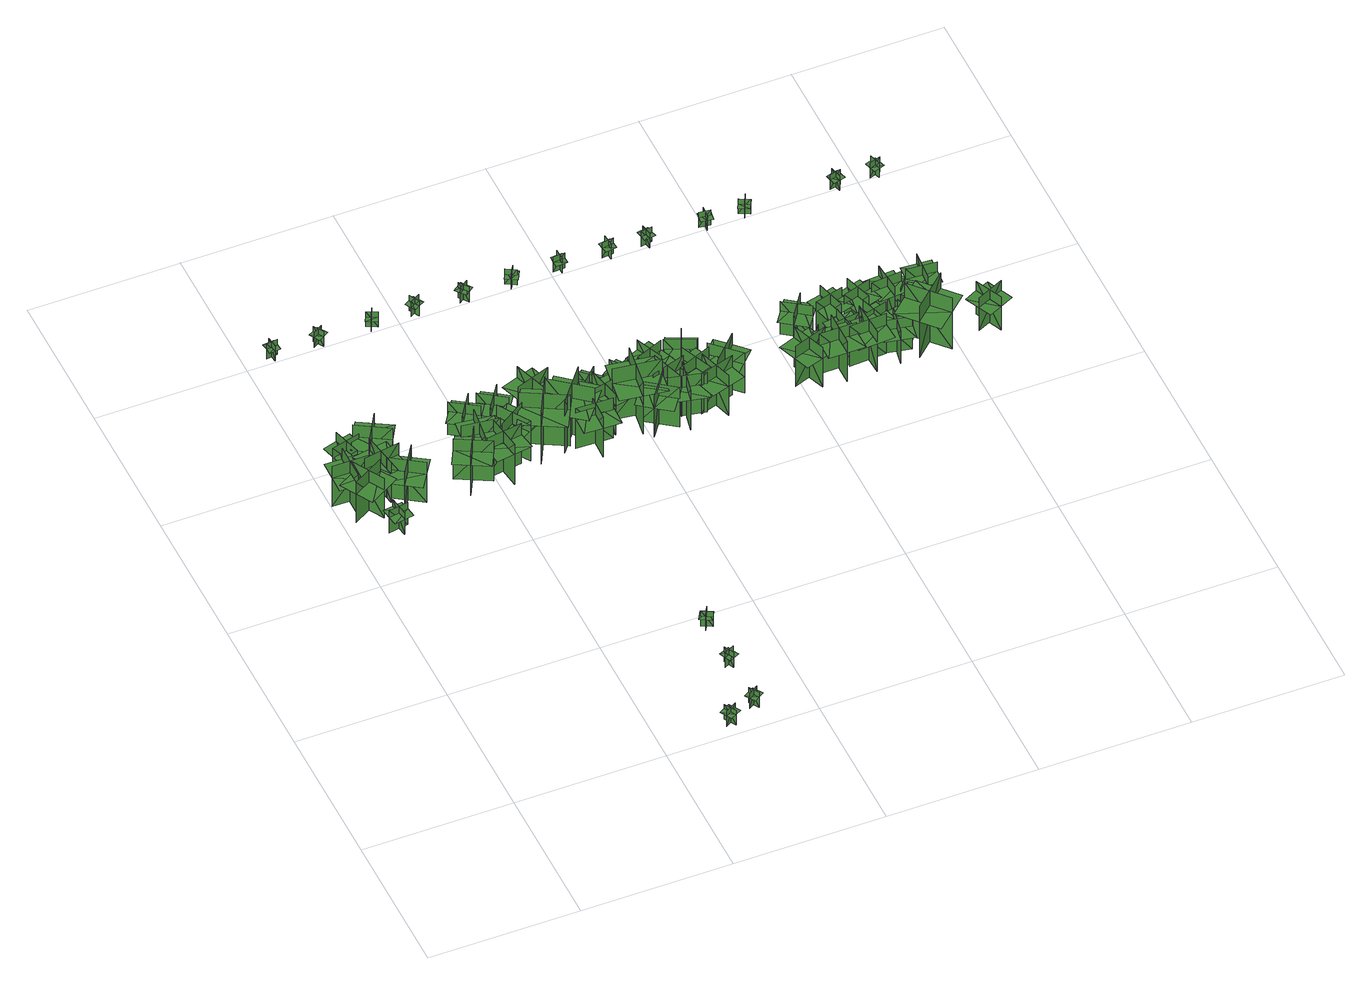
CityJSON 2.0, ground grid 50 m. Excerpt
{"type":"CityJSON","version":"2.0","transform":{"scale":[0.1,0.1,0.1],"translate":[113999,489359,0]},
"CityObjects":{
"tree1":{"type":"SolitaryVegetationObject","geometry":[{"type":"MultiSurface","lod":"1","boundaries":[[[0,1,2]],[[0,2,3]],[[4,5,6]],[[4,6,7]],[[8,9,10]],[[8,10,11]],[[8,11,12]],[[8,12,13]]]}]},
"tree2":{"type":"SolitaryVegetationObject","geometry":[{"type":"MultiSurface","lod":"1","boundaries":[[[14,15,16]],[[14,16,17]],[[18,19,20]],[[18,20,21]],[[22,23,24]],[[22,24,25]],[[22,25,26]],[[22,26,27]]]}]},
"tree3":{"type":"SolitaryVegetationObject","geometry":[{"type":"MultiSurface","lod":"1","boundaries":[[[28,29,30]],[[28,30,31]],[[32,33,34]],[[32,34,35]],[[36,37,38]],[[36,38,39]],[[36,39,40]],[[36,40,41]]]}]},
"tree4":{"type":"SolitaryVegetationObject","geometry":[{"type":"MultiSurface","lod":"1","boundaries":[[[42,43,44]],[[42,44,45]],[[46,47,48]],[[46,48,49]],[[50,51,52]],[[50,52,53]],[[50,53,54]],[[50,54,55]]]}]},
"tree5":{"type":"SolitaryVegetationObject","geometry":[{"type":"MultiSurface","lod":"1","boundaries":[[[56,57,58]],[[56,58,59]],[[60,61,62]],[[60,62,63]],[[64,65,66]],[[64,66,67]],[[64,67,68]],[[64,68,69]]]}]},
"tree6":{"type":"SolitaryVegetationObject","geometry":[{"type":"MultiSurface","lod":"1","boundaries":[[[70,71,72]],[[70,72,73]],[[74,75,76]],[[74,76,77]],[[78,79,80]],[[78,80,81]],[[78,81,82]],[[78,82,83]]]}]},
"tree7":{"type":"SolitaryVegetationObject","geometry":[{"type":"MultiSurface","lod":"1","boundaries":[[[84,85,86]],[[84,86,87]],[[88,89,90]],[[88,90,91]],[[92,93,94]],[[92,94,95]],[[92,95,96]],[[92,96,97]]]}]},
"tree8":{"type":"SolitaryVegetationObject","geometry":[{"type":"MultiSurface","lod":"1","boundaries":[[[98,99,100]],[[98,100,101]],[[102,103,104]],[[102,104,105]],[[106,107,108]],[[106,108,109]],[[106,110,111]],[[106,111,107]]]}]},
"tree9":{"type":"SolitaryVegetationObject","geometry":[{"type":"MultiSurface","lod":"1","boundaries":[[[112,113,114]],[[112,114,115]],[[116,117,118]],[[116,118,119]],[[120,121,122]],[[120,122,123]],[[120,123,124]],[[120,124,125]]]}]},
"tree10":{"type":"SolitaryVegetationObject","geometry":[{"type":"MultiSurface","lod":"1","boundaries":[[[126,127,128]],[[126,128,129]],[[130,131,132]],[[130,132,133]],[[134,135,136]],[[134,136,137]],[[134,137,138]],[[134,138,139]]]}]},
"tree11":{"type":"SolitaryVegetationObject","geometry":[{"type":"MultiSurface","lod":"1","boundaries":[[[140,141,142]],[[140,142,143]],[[144,145,146]],[[144,146,147]],[[148,149,150]],[[148,150,151]],[[148,152,153]],[[148,153,149]]]}]},
"tree12":{"type":"SolitaryVegetationObject","geometry":[{"type":"MultiSurface","lod":"1","boundaries":[[[154,155,156]],[[154,156,157]],[[158,159,160]],[[158,160,161]],[[162,163,164]],[[162,164,165]],[[162,166,167]],[[162,167,163]]]}]},
"tree13":{"type":"SolitaryVegetationObject","geometry":[{"type":"MultiSurface","lod":"1","boundaries":[[[168,169,170]],[[168,170,171]],[[172,173,174]],[[172,174,175]],[[176,177,178]],[[176,178,179]],[[176,179,180]],[[176,180,181]]]}]},
"tree14":{"type":"SolitaryVegetationObject","geometry":[{"type":"MultiSurface","lod":"1","boundaries":[[[182,183,184]],[[182,184,185]],[[186,187,188]],[[186,188,189]],[[190,191,192]],[[190,192,193]],[[190,194,195]],[[190,195,191]]]}]},
"tree15":{"type":"SolitaryVegetationObject","geometry":[{"type":"MultiSurface","lod":"1","boundaries":[[[196,197,198]],[[196,198,199]],[[200,201,202]],[[200,202,203]],[[204,205,206]],[[204,206,207]],[[204,207,208]],[[204,208,209]]]}]},
"tree16":{"type":"SolitaryVegetationObject","geometry":[{"type":"MultiSurface","lod":"1","boundaries":[[[210,211,212]],[[210,212,213]],[[214,215,216]],[[214,216,217]],[[218,219,220]],[[218,220,221]],[[218,221,222]],[[218,222,223]]]}]},
"tree17":{"type":"SolitaryVegetationObject","geometry":[{"type":"MultiSurface","lod":"1","boundaries":[[[224,225,226]],[[224,226,227]],[[228,229,230]],[[228,230,231]],[[232,233,234]],[[232,234,235]],[[232,236,237]],[[232,237,233]]]}]},
"tree18":{"type":"SolitaryVegetationObject","geometry":[{"type":"MultiSurface","lod":"1","boundaries":[[[238,239,240]],[[238,240,241]],[[242,243,244]],[[242,244,245]],[[246,247,248]],[[246,248,249]],[[246,249,250]],[[246,250,251]]]}]},
"tree19":{"type":"SolitaryVegetationObject","geometry":[{"type":"MultiSurface","lod":"1","boundaries":[[[252,253,254]],[[252,254,255]],[[256,257,258]],[[256,258,259]],[[260,261,262]],[[260,262,263]],[[260,264,265]],[[260,265,261]]]}]},
"tree20":{"type":"SolitaryVegetationObject","geometry":[{"type":"MultiSurface","lod":"1","boundaries":[[[266,267,268]],[[266,268,269]],[[270,271,272]],[[270,272,273]],[[274,275,276]],[[274,276,277]],[[274,277,278]],[[274,278,279]]]}]},
"tree21":{"type":"SolitaryVegetationObject","geometry":[{"type":"MultiSurface","lod":"1","boundaries":[[[280,281,282]],[[280,282,283]],[[284,285,286]],[[284,286,287]],[[288,289,290]],[[288,290,291]],[[288,291,292]],[[288,292,293]]]}]},
"tree22":{"type":"SolitaryVegetationObject","geometry":[{"type":"MultiSurface","lod":"1","boundaries":[[[294,295,296]],[[294,296,297]],[[298,299,300]],[[298,300,301]],[[302,303,304]],[[302,304,305]],[[302,305,306]],[[302,306,307]]]}]},
"tree23":{"type":"SolitaryVegetationObject","geometry":[{"type":"MultiSurface","lod":"1","boundaries":[[[308,309,310]],[[308,310,311]],[[312,313,314]],[[312,314,315]],[[316,317,318]],[[316,318,319]],[[316,320,321]],[[316,321,317]]]}]},
"tree24":{"type":"SolitaryVegetationObject","geometry":[{"type":"MultiSurface","lod":"1","boundaries":[[[322,323,324]],[[322,324,325]],[[326,327,328]],[[326,328,329]],[[330,331,332]],[[330,332,333]],[[330,333,334]],[[330,334,335]]]}]},
"tree25":{"type":"SolitaryVegetationObject","geometry":[{"type":"MultiSurface","lod":"1","boundaries":[[[336,337,338]],[[336,338,339]],[[340,341,342]],[[340,342,343]],[[344,345,346]],[[344,346,347]],[[344,347,348]],[[344,348,349]]]}]},
"tree26":{"type":"SolitaryVegetationObject","geometry":[{"type":"MultiSurface","lod":"1","boundaries":[[[350,351,352]],[[350,352,353]],[[354,355,356]],[[354,356,357]],[[358,359,360]],[[358,360,361]],[[358,361,362]],[[358,362,363]]]}]},
"tree27":{"type":"SolitaryVegetationObject","geometry":[{"type":"MultiSurface","lod":"1","boundaries":[[[364,365,366]],[[364,366,367]],[[368,369,370]],[[368,370,371]],[[372,373,374]],[[372,374,375]],[[372,376,377]],[[372,377,373]]]}]},
"tree28":{"type":"SolitaryVegetationObject","geometry":[{"type":"MultiSurface","lod":"1","boundaries":[[[378,379,380]],[[378,380,381]],[[382,383,384]],[[382,384,385]],[[386,387,388]],[[386,388,389]],[[386,389,390]],[[386,390,391]]]}]},
"tree29":{"type":"SolitaryVegetationObject","geometry":[{"type":"MultiSurface","lod":"1","boundaries":[[[392,393,394]],[[392,394,395]],[[396,397,398]],[[396,398,399]],[[400,401,402]],[[400,402,403]],[[400,403,404]],[[400,404,405]]]}]},
"tree30":{"type":"SolitaryVegetationObject","geometry":[{"type":"MultiSurface","lod":"1","boundaries":[[[406,407,408]],[[406,408,409]],[[410,411,412]],[[410,412,413]],[[414,415,416]],[[414,416,417]],[[414,417,418]],[[414,418,419]]]}]},
"tree31":{"type":"SolitaryVegetationObject","geometry":[{"type":"MultiSurface","lod":"1","boundaries":[[[420,421,422]],[[420,422,423]],[[424,425,426]],[[424,426,427]],[[428,429,430]],[[428,430,431]],[[428,431,432]],[[428,432,433]]]}]},
"tree32":{"type":"SolitaryVegetationObject","geometry":[{"type":"MultiSurface","lod":"1","boundaries":[[[434,435,436]],[[434,436,437]],[[438,439,440]],[[438,440,441]],[[442,443,444]],[[442,444,445]],[[442,446,447]],[[442,447,443]]]}]},
"tree33":{"type":"SolitaryVegetationObject","geometry":[{"type":"MultiSurface","lod":"1","boundaries":[[[448,449,450]],[[448,450,451]],[[452,453,454]],[[452,454,455]],[[456,457,458]],[[456,458,459]],[[456,459,460]],[[456,460,461]]]}]},
"tree34":{"type":"SolitaryVegetationObject","geometry":[{"type":"MultiSurface","lod":"1","boundaries":[[[462,463,464]],[[462,464,465]],[[466,467,468]],[[466,468,469]],[[470,471,472]],[[470,472,473]],[[470,473,474]],[[470,474,475]]]}]},
"tree35":{"type":"SolitaryVegetationObject","geometry":[{"type":"MultiSurface","lod":"1","boundaries":[[[476,477,478]],[[476,478,479]],[[480,481,482]],[[480,482,483]],[[484,485,486]],[[484,486,487]],[[484,487,488]],[[484,488,489]]]}]},
"tree36":{"type":"SolitaryVegetationObject","geometry":[{"type":"MultiSurface","lod":"1","boundaries":[[[490,491,492]],[[490,492,493]],[[494,495,496]],[[494,496,497]],[[498,499,500]],[[498,500,501]],[[498,501,502]],[[498,502,503]]]}]},
"tree37":{"type":"SolitaryVegetationObject","geometry":[{"type":"MultiSurface","lod":"1","boundaries":[[[504,505,506]],[[504,506,507]],[[508,509,510]],[[508,510,511]],[[512,513,514]],[[512,514,515]],[[512,515,516]],[[512,516,517]]]}]},
"tree38":{"type":"SolitaryVegetationObject","geometry":[{"type":"MultiSurface","lod":"1","boundaries":[[[518,519,520]],[[518,520,521]],[[522,523,524]],[[522,524,525]],[[526,527,528]],[[526,528,529]],[[526,529,530]],[[526,530,531]]]}]},
"tree39":{"type":"SolitaryVegetationObject","geometry":[{"type":"MultiSurface","lod":"1","boundaries":[[[532,533,534]],[[532,534,535]],[[536,537,538]],[[536,538,539]],[[540,541,542]],[[540,542,543]],[[540,544,545]],[[540,545,541]]]}]},
"tree40":{"type":"SolitaryVegetationObject","geometry":[{"type":"MultiSurface","lod":"1","boundaries":[[[546,547,548]],[[546,548,549]],[[550,551,552]],[[550,552,553]],[[554,555,556]],[[554,556,557]],[[554,557,558]],[[554,558,559]]]}]},
"tree41":{"type":"SolitaryVegetationObject","geometry":[{"type":"MultiSurface","lod":"1","boundaries":[[[560,561,562]],[[560,562,563]],[[564,565,566]],[[564,566,567]],[[568,569,570]],[[568,570,571]],[[568,572,573]],[[568,573,569]]]}]},
"tree42":{"type":"SolitaryVegetationObject","geometry":[{"type":"MultiSurface","lod":"1","boundaries":[[[574,575,576]],[[574,576,577]],[[578,579,580]],[[578,580,581]],[[582,583,584]],[[582,584,585]],[[582,586,587]],[[582,587,583]]]}]},
"tree43":{"type":"SolitaryVegetationObject","geometry":[{"type":"MultiSurface","lod":"1","boundaries":[[[588,589,590]],[[588,590,591]],[[592,593,594]],[[592,594,595]],[[596,597,598]],[[596,598,599]],[[596,599,600]],[[596,600,601]]]}]},
"tree44":{"type":"SolitaryVegetationObject","geometry":[{"type":"MultiSurface","lod":"1","boundaries":[[[602,603,604]],[[602,604,605]],[[606,607,608]],[[606,608,609]],[[610,611,612]],[[610,612,613]],[[610,613,614]],[[610,614,615]]]}]},
"tree45":{"type":"SolitaryVegetationObject","geometry":[{"type":"MultiSurface","lod":"1","boundaries":[[[616,617,618]],[[616,618,619]],[[620,621,622]],[[620,622,623]],[[624,625,626]],[[624,626,627]],[[624,627,628]],[[624,628,629]]]}]},
"tree46":{"type":"SolitaryVegetationObject","geometry":[{"type":"MultiSurface","lod":"1","boundaries":[[[630,631,632]],[[630,632,633]],[[634,635,636]],[[634,636,637]],[[638,639,640]],[[638,640,641]],[[638,641,642]],[[638,642,643]]]}]},
"tree47":{"type":"SolitaryVegetationObject","geometry":[{"type":"MultiSurface","lod":"1","boundaries":[[[644,645,646]],[[644,646,647]],[[648,649,650]],[[648,650,651]],[[652,653,654]],[[652,654,655]],[[652,655,656]],[[652,656,657]]]}]},
"tree48":{"type":"SolitaryVegetationObject","geometry":[{"type":"MultiSurface","lod":"1","boundaries":[[[658,659,660]],[[658,660,661]],[[662,663,664]],[[662,664,665]],[[666,667,668]],[[666,668,669]],[[666,670,671]],[[666,671,667]]]}]},
"tree49":{"type":"SolitaryVegetationObject","geometry":[{"type":"MultiSurface","lod":"1","boundaries":[[[672,673,674]],[[672,674,675]],[[676,677,678]],[[676,678,679]],[[680,681,682]],[[680,682,683]],[[680,683,684]],[[680,684,685]]]}]},
"tree50":{"type":"SolitaryVegetationObject","geometry":[{"type":"MultiSurface","lod":"1","boundaries":[[[686,687,688]],[[686,688,689]],[[690,691,692]],[[690,692,693]],[[694,695,696]],[[694,696,697]],[[694,697,698]],[[694,698,699]]]}]},
"tree51":{"type":"SolitaryVegetationObject","geometry":[{"type":"MultiSurface","lod":"1","boundaries":[[[700,701,702]],[[700,702,703]],[[704,705,706]],[[704,706,707]],[[708,709,710]],[[708,710,711]],[[708,711,712]],[[708,712,713]]]}]},
"tree52":{"type":"SolitaryVegetationObject","geometry":[{"type":"MultiSurface","lod":"1","boundaries":[[[714,715,716]],[[714,716,717]],[[718,719,720]],[[718,720,721]],[[722,723,724]],[[722,724,725]],[[722,725,726]],[[722,726,727]]]}]},
"tree53":{"type":"SolitaryVegetationObject","geometry":[{"type":"MultiSurface","lod":"1","boundaries":[[[728,729,730]],[[728,730,731]],[[732,733,734]],[[732,734,735]],[[736,737,738]],[[736,738,739]],[[736,739,740]],[[736,740,741]]]}]},
"tree54":{"type":"SolitaryVegetationObject","geometry":[{"type":"MultiSurface","lod":"1","boundaries":[[[742,743,744]],[[742,744,745]],[[746,747,748]],[[746,748,749]],[[750,751,752]],[[750,752,753]],[[750,754,755]],[[750,755,751]]]}]},
"tree55":{"type":"SolitaryVegetationObject","geometry":[{"type":"MultiSurface","lod":"1","boundaries":[[[756,757,758]],[[756,758,759]],[[760,761,762]],[[760,762,763]],[[764,765,766]],[[764,766,767]],[[764,767,768]],[[764,768,769]]]}]},
"tree56":{"type":"SolitaryVegetationObject","geometry":[{"type":"MultiSurface","lod":"1","boundaries":[[[770,771,772]],[[770,772,773]],[[774,775,776]],[[774,776,777]],[[778,779,780]],[[778,780,781]],[[778,781,782]],[[778,782,783]]]}]},
"tree57":{"type":"SolitaryVegetationObject","geometry":[{"type":"MultiSurface","lod":"1","boundaries":[[[784,785,786]],[[784,786,787]],[[788,789,790]],[[788,790,791]],[[792,793,794]],[[792,794,795]],[[792,795,796]],[[792,796,797]]]}]},
"tree58":{"type":"SolitaryVegetationObject","geometry":[{"type":"MultiSurface","lod":"1","boundaries":[[[798,799,800]],[[798,800,801]],[[802,803,804]],[[802,804,805]],[[806,807,808]],[[806,808,809]],[[806,809,810]],[[806,810,811]]]}]},
"tree59":{"type":"SolitaryVegetationObject","geometry":[{"type":"MultiSurface","lod":"1","boundaries":[[[812,813,814]],[[812,814,815]],[[816,817,818]],[[816,818,819]],[[820,821,822]],[[820,822,823]],[[820,823,824]],[[820,824,825]]]}]},
"tree60":{"type":"SolitaryVegetationObject","geometry":[{"type":"MultiSurface","lod":"1","boundaries":[[[826,827,828]],[[826,828,829]],[[830,831,832]],[[830,832,833]],[[834,835,836]],[[834,836,837]],[[834,837,838]],[[834,838,839]]]}]},
"tree61":{"type":"SolitaryVegetationObject","geometry":[{"type":"MultiSurface","lod":"1","boundaries":[[[840,841,842]],[[840,842,843]],[[844,845,846]],[[844,846,847]],[[848,849,850]],[[848,850,851]],[[848,851,852]],[[848,852,853]]]}]},
"tree62":{"type":"SolitaryVegetationObject","geometry":[{"type":"MultiSurface","lod":"1","boundaries":[[[854,855,856]],[[854,856,857]],[[858,859,860]],[[858,860,861]],[[862,863,864]],[[862,864,865]],[[862,866,867]],[[862,867,863]]]}]},
"tree63":{"type":"SolitaryVegetationObject","geometry":[{"type":"MultiSurface","lod":"1","boundaries":[[[868,869,870]],[[868,870,871]],[[872,873,874]],[[872,874,875]],[[876,877,878]],[[876,878,879]],[[876,880,881]],[[876,881,877]]]}]}
},
"vertices":[
[61,1425,6],[60,1303,6],[60,1303,176],[61,1425,176],[3,1368,6],[125,1367,6],[125,1367,176],[3,1368,176],[3,1368,128],[2,1308,128],[124,1306,128],[125,1367,128],[125,1428,128],[4,1429,128],
[125,1258,9],[64,1363,9],[64,1363,178],[125,1258,178],[146,1336,9],[41,1274,9],[41,1274,178],[146,1336,178],[146,1336,130],[115,1389,130],[10,1327,130],[41,1274,130],[72,1222,130],[177,1284,130],
[153,1168,10],[142,1234,10],[142,1234,103],[153,1168,103],[179,1204,10],[113,1193,10],[113,1193,103],[179,1204,103],[179,1204,77],[173,1236,77],[108,1226,77],[113,1193,77],[118,1160,77],[184,1171,77],
[143,1491,6],[47,1465,6],[47,1465,145],[143,1491,145],[85,1524,6],[111,1428,6],[111,1428,145],[85,1524,145],[85,1524,106],[37,1511,106],[63,1415,106],[111,1428,106],[159,1441,106],[134,1537,106],
[106,1360,8],[226,1379,8],[226,1379,177],[106,1360,177],[171,1312,8],[152,1432,8],[152,1432,177],[171,1312,177],[171,1312,130],[231,1321,130],[212,1442,130],[152,1432,130],[92,1422,130],[111,1302,130],
[189,1252,9],[256,1354,9],[256,1354,178],[189,1252,178],[268,1268,9],[167,1335,9],[167,1335,178],[268,1268,178],[268,1268,130],[302,1319,130],[201,1386,130],[167,1335,130],[133,1285,130],[235,1217,130],
[209,1525,6],[147,1420,6],[147,1420,175],[209,1525,175],[130,1505,6],[235,1444,6],[235,1444,175],[130,1505,175],[130,1505,128],[100,1453,128],[205,1391,128],[235,1444,128],[266,1497,128],[161,1558,128],
[91,1998,11],[86,2035,11],[86,2035,74],[91,1998,74],[108,2021,11],[71,2016,11],[71,2016,74],[108,2021,74],[108,2021,53],[71,2016,53],[73,1995,53],[111,2000,53],[105,2041,53],[68,2036,53],
[709,28,19],[747,51,19],[747,51,81],[709,28,81],[737,21,19],[715,59,19],[715,59,81],[737,21,81],[737,21,64],[756,32,64],[734,70,64],[715,59,64],[696,48,64],[718,10,64],
[459,1352,8],[402,1244,8],[402,1244,177],[459,1352,177],[382,1328,8],[489,1272,8],[489,1272,177],[382,1328,177],[382,1328,130],[353,1275,130],[461,1218,130],[489,1272,130],[518,1326,130],[410,1382,130],
[222,2005,9],[254,2024,9],[254,2024,72],[222,2005,72],[250,1998,9],[230,2030,9],[230,2030,72],[250,1998,72],[250,1998,52],[230,2030,52],[212,2020,52],[232,1987,52],[268,2009,52],[248,2041,52],
[803,70,18],[835,91,18],[835,91,81],[803,70,81],[831,64,18],[811,96,18],[811,96,81],[831,64,81],[831,64,61],[811,96,61],[793,85,61],[814,53,61],[849,75,61],[828,107,61],
[489,1419,7],[474,1298,7],[474,1298,177],[489,1419,177],[425,1369,7],[546,1354,7],[546,1354,177],[425,1369,177],[425,1369,129],[418,1309,129],[538,1294,129],[546,1354,129],[553,1415,129],[433,1430,129],
[830,252,15],[814,286,15],[814,286,78],[830,252,78],[840,279,15],[806,263,15],[806,263,78],[840,279,78],[840,279,57],[806,263,57],[814,244,57],[849,260,57],[832,298,57],[797,282,57],
[525,1356,7],[542,1235,7],[542,1235,176],[525,1356,176],[476,1291,7],[596,1308,7],[596,1308,176],[476,1291,176],[476,1291,129],[484,1231,129],[605,1248,129],[596,1308,129],[588,1369,129],[467,1351,129],
[525,1452,7],[443,1508,7],[443,1508,146],[525,1452,146],[513,1517,7],[457,1435,7],[457,1435,146],[513,1517,146],[513,1517,107],[472,1545,107],[416,1463,107],[457,1435,107],[499,1407,107],[554,1489,107],
[841,433,18],[808,451,18],[808,451,81],[841,433,81],[833,461,18],[814,428,18],[814,428,81],[833,461,81],[833,461,61],[814,428,61],[833,418,61],[851,451,61],[815,471,61],[796,438,61],
[559,1409,6],[626,1307,6],[626,1307,176],[559,1409,176],[542,1330,6],[644,1397,6],[644,1397,176],[542,1330,176],[542,1330,128],[575,1279,128],[677,1346,128],[644,1397,128],[611,1447,128],[509,1381,128],
[406,1998,10],[422,2032,10],[422,2032,73],[406,1998,73],[433,2008,10],[399,2024,10],[399,2024,73],[433,2008,73],[433,2008,52],[399,2024,52],[390,2005,52],[425,1989,52],[442,2027,52],[408,2042,52],
[618,1452,6],[536,1509,6],[536,1509,145],[618,1452,145],[607,1518,6],[550,1435,6],[550,1435,145],[607,1518,145],[607,1518,106],[566,1546,106],[509,1464,106],[550,1435,106],[591,1407,106],[648,1489,106],
[723,1423,3],[651,1286,3],[651,1286,218],[723,1423,218],[625,1394,3],[761,1321,3],[761,1321,218],[625,1394,218],[625,1394,158],[588,1325,158],[725,1252,158],[761,1321,158],[798,1389,158],[661,1462,158],
[650,1457,4],[765,1497,4],[765,1497,173],[650,1457,173],[722,1421,4],[683,1537,4],[683,1537,173],[722,1421,173],[722,1421,126],[780,1441,126],[740,1556,126],[683,1537,126],[625,1517,126],[665,1402,126],
[573,2024,13],[540,2005,13],[540,2005,76],[573,2024,76],[545,2032,13],[564,1999,13],[564,1999,76],[545,2032,76],[545,2032,55],[564,1999,55],[582,2009,55],[563,2042,55],[527,2021,55],[546,1988,55],
[841,1319,3],[721,1417,3],[721,1417,218],[841,1319,218],[832,1421,3],[734,1301,3],[734,1301,218],[832,1421,218],[832,1421,158],[772,1470,158],[674,1350,158],[734,1301,158],[794,1252,158],[892,1372,158],
[891,1297,6],[770,1301,6],[770,1301,176],[891,1297,176],[836,1356,6],[832,1235,6],[832,1235,176],[836,1356,176],[836,1356,128],[775,1358,128],[771,1237,128],[832,1235,128],[893,1233,128],[897,1354,128],
[837,1350,8],[956,1375,8],[956,1375,178],[837,1350,178],[904,1305,8],[879,1424,8],[879,1424,178],[904,1305,178],[904,1305,130],[964,1318,130],[939,1437,130],[879,1424,130],[820,1412,130],[845,1293,130],
[726,1995,11],[703,2026,11],[703,2026,74],[726,1995,74],[730,2024,11],[699,2001,11],[699,2001,74],[730,2024,74],[730,2024,54],[699,2001,54],[712,1985,54],[742,2007,54],[717,2041,54],[687,2018,54],
[915,1447,8],[861,1502,8],[861,1502,116],[915,1447,116],[916,1499,8],[861,1444,8],[861,1444,116],[916,1499,116],[916,1499,86],[888,1526,86],[833,1472,86],[861,1444,86],[888,1417,86],[943,1471,86],
[1002,1429,8],[980,1276,8],[980,1276,223],[1002,1429,223],[919,1367,8],[1073,1346,8],[1073,1346,223],[919,1367,223],[919,1367,163],[908,1291,163],[1062,1269,163],[1073,1346,163],[1083,1422,163],[930,1444,163],
[994,1331,7],[1092,1259,7],[1092,1259,176],[994,1331,176],[1006,1251,7],[1078,1349,7],[1078,1349,176],[1006,1251,176],[1006,1251,129],[1055,1215,129],[1127,1313,129],[1078,1349,129],[1029,1385,129],[957,1287,129],
[1015,1443,7],[971,1507,7],[971,1507,115],[1015,1443,115],[1024,1494,7],[960,1450,7],[961,1450,115],[1024,1494,115],[1024,1494,85],[1002,1526,85],[938,1482,85],[961,1450,85],[982,1418,85],[1046,1462,85],
[854,2023,10],[887,2004,10],[887,2004,73],[854,2023,73],[862,1995,10],[881,2027,10],[881,2027,73],[862,1995,73],[862,1995,52],[881,2027,52],[863,2038,52],[844,2005,52],[880,1984,52],[899,2017,52],
[1077,1412,7],[1116,1297,7],[1116,1297,176],[1077,1412,176],[1041,1340,7],[1156,1379,7],[1156,1379,176],[1041,1340,176],[1041,1340,129],[1060,1282,129],[1176,1321,129],[1156,1379,129],[1137,1436,129],[1021,1397,129],
[1143,1354,7],[1118,1234,7],[1118,1234,176],[1143,1354,176],[1075,1310,7],[1194,1284,7],[1194,1284,176],[1075,1310,176],[1075,1310,129],[1062,1250,129],[1181,1225,129],[1194,1284,129],[1206,1344,129],[1087,1369,129],
[1106,1430,8],[1068,1522,8],[1068,1522,146],[1106,1430,146],[1132,1491,8],[1040,1453,8],[1040,1453,146],[1132,1491,146],[1132,1491,107],[1112,1537,107],[1021,1499,107],[1040,1453,107],[1059,1407,107],[1151,1445,107],
[1241,1382,6],[1128,1335,6],[1128,1335,175],[1241,1382,175],[1166,1413,6],[1213,1301,6],[1213,1301,175],[1166,1413,175],[1166,1413,128],[1110,1390,128],[1156,1278,128],[1213,1301,128],[1269,1324,128],[1222,1437,128],
[1175,1283,8],[1291,1319,8],[1291,1319,177],[1175,1283,177],[1247,1245,8],[1211,1361,8],[1211,1361,177],[1247,1245,177],[1247,1245,130],[1305,1263,130],[1269,1379,130],[1211,1361,130],[1153,1343,130],[1188,1227,130],
[1232,1451,7],[1141,1492,7],[1141,1492,146],[1232,1451,146],[1208,1513,7],[1168,1422,7],[1168,1422,146],[1208,1513,146],[1208,1513,107],[1163,1533,107],[1122,1443,107],[1168,1422,107],[1213,1402,107],[1254,1493,107],
[1027,2032,12],[1029,1994,12],[1029,1994,75],[1027,2032,75],[1007,2010,12],[1045,2012,12],[1045,2012,75],[1007,2010,75],[1007,2010,54],[1045,2012,54],[1044,2032,54],[1007,2031,54],[1008,1989,54],[1046,1991,54],
[1243,1399,7],[1330,1314,7],[1330,1314,176],[1243,1399,176],[1243,1318,7],[1329,1405,7],[1329,1405,176],[1243,1318,176],[1243,1318,129],[1287,1276,129],[1372,1362,129],[1329,1405,129],[1285,1448,129],[1200,1361,129],
[1184,2030,10],[1189,1992,10],[1189,1992,74],[1184,2030,74],[1166,2007,10],[1204,2012,10],[1204,2012,74],[1166,2007,74],[1166,2007,53],[1204,2012,53],[1201,2033,53],[1163,2027,53],[1169,1986,53],[1207,1991,53],
[1313,1989,9],[1307,2026,9],[1307,2026,72],[1313,1989,72],[1330,2012,9],[1293,2006,9],[1293,2006,72],[1330,2012,72],[1330,2012,51],[1293,2006,51],[1296,1986,51],[1334,1992,51],[1326,2033,51],[1289,2026,51],
[1479,1276,9],[1593,1318,9],[1593,1318,178],[1479,1276,178],[1552,1241,9],[1510,1356,9],[1510,1356,178],[1552,1241,178],[1552,1241,131],[1609,1262,131],[1568,1377,131],[1510,1356,131],[1453,1335,131],[1495,1221,131],
[1551,1381,7],[1614,1336,7],[1614,1336,115],[1551,1381,115],[1559,1330,7],[1605,1393,7],[1605,1393,115],[1559,1330,115],[1559,1330,85],[1591,1308,85],[1636,1370,85],[1605,1393,85],[1573,1416,85],[1528,1353,85],
[1608,1443,7],[1527,1501,7],[1527,1501,145],[1608,1443,145],[1597,1509,7],[1539,1428,7],[1539,1428,145],[1597,1509,145],[1597,1509,106],[1557,1538,106],[1499,1457,106],[1539,1428,106],[1580,1399,106],[1638,1480,106],
[1686,1295,11],[1565,1295,11],[1565,1295,181],[1686,1295,181],[1629,1353,11],[1629,1231,11],[1629,1231,181],[1629,1353,181],[1629,1353,133],[1569,1353,133],[1568,1231,133],[1629,1231,133],[1690,1231,133],[1690,1353,133],
[1670,1403,7],[1684,1305,7],[1684,1305,145],[1670,1403,145],[1630,1350,7],[1728,1365,7],[1728,1365,145],[1630,1350,145],[1630,1350,107],[1637,1301,107],[1735,1315,107],[1728,1365,107],[1721,1414,107],[1623,1400,107],
[1483,2011,9],[1520,2006,9],[1520,2006,72],[1483,2011,72],[1501,1988,9],[1505,2026,9],[1505,2026,72],[1501,1988,72],[1501,1988,52],[1505,2026,52],[1485,2028,52],[1480,1990,52],[1521,1985,52],[1526,2023,52],
[1731,1239,6],[1724,1360,6],[1724,1360,175],[1731,1239,175],[1786,1299,6],[1664,1292,6],[1664,1292,175],[1786,1299,175],[1786,1299,128],[1782,1360,128],[1661,1353,128],[1664,1292,128],[1667,1232,128],[1789,1238,128],
[1720,1480,7],[1625,1454,7],[1625,1454,146],[1720,1480,146],[1663,1513,7],[1690,1417,7],[1690,1417,146],[1663,1513,146],[1663,1513,107],[1615,1500,107],[1642,1404,107],[1690,1417,107],[1738,1431,107],[1711,1527,107],
[1815,1371,8],[1719,1343,8],[1719,1343,147],[1815,1371,147],[1756,1403,8],[1785,1308,8],[1785,1308,147],[1756,1403,147],[1756,1403,108],[1709,1389,108],[1737,1294,108],[1785,1308,108],[1833,1322,108],[1804,1417,108],
[1809,1479,7],[1714,1449,7],[1714,1449,145],[1809,1479,145],[1751,1510,7],[1780,1415,7],[1780,1415,145],[1751,1510,145],[1751,1510,106],[1703,1495,106],[1733,1400,106],[1780,1415,106],[1828,1430,106],[1798,1525,106],
[1864,1284,7],[1766,1303,7],[1766,1303,145],[1864,1284,145],[1826,1339,7],[1808,1241,7],[1808,1241,145],[1826,1339,145],[1826,1339,106],[1777,1348,106],[1759,1251,106],[1808,1241,106],[1857,1232,106],[1875,1330,106],
[1642,2026,10],[1625,1992,10],[1625,1992,73],[1642,2026,73],[1615,2016,10],[1649,1999,10],[1649,1999,73],[1615,2016,73],[1615,2016,52],[1649,1999,52],[1658,2018,52],[1624,2035,52],[1605,1998,52],[1639,1981,52],
[1864,1392,9],[1881,1317,9],[1881,1317,117],[1864,1392,117],[1836,1349,9],[1911,1366,9],[1911,1366,117],[1836,1349,117],[1836,1349,87],[1845,1311,87],[1920,1328,87],[1911,1366,87],[1903,1404,87],[1827,1387,87],
[1867,1421,6],[1858,1521,6],[1858,1521,144],[1867,1421,144],[1910,1472,6],[1811,1464,6],[1811,1464,144],[1910,1472,144],[1910,1472,106],[1906,1521,106],[1806,1513,106],[1811,1464,106],[1815,1414,106],[1914,1422,106],
[1872,1244,5],[1986,1348,5],[1986,1348,221],[1872,1244,221],[1975,1238,5],[1870,1353,5],[1870,1353,221],[1975,1238,221],[1975,1238,161],[2032,1290,161],[1928,1405,161],[1870,1353,161],[1813,1301,161],[1917,1186,161],
[1942,1494,7],[1893,1434,7],[1893,1434,115],[1942,1494,115],[1890,1489,7],[1951,1441,7],[1951,1441,115],[1890,1489,115],[1890,1489,85],[1866,1459,85],[1926,1410,85],[1951,1441,85],[1975,1471,85],[1915,1519,85],
[2006,1352,7],[1929,1361,7],[1929,1361,115],[2006,1352,115],[1974,1392,7],[1965,1316,7],[1965,1316,115],[1974,1392,115],[1974,1392,85],[1936,1397,85],[1926,1320,85],[1965,1316,85],[2003,1311,85],[2013,1388,85],
[1975,1421,8],[1982,1521,8],[1982,1521,146],[1975,1421,146],[2025,1465,8],[1926,1472,8],[1926,1472,146],[2025,1465,146],[2025,1465,107],[2029,1514,107],[1929,1521,107],[1926,1472,107],[1922,1422,107],[2022,1415,107],
[2080,1275,7],[2170,1316,7],[2170,1316,146],[2080,1275,146],[2142,1251,7],[2100,1342,7],[2100,1342,146],[2142,1251,146],[2142,1251,107],[2187,1272,107],[2145,1362,107],[2100,1342,107],[2055,1321,107],[2097,1230,107],
[1908,2000,9],[1945,2009,9],[1945,2009,72],[1908,2000,72],[1933,1985,9],[1924,2022,9],[1924,2022,72],[1933,1985,72],[1933,1985,52],[1924,2022,52],[1904,2016,52],[1913,1980,52],[1953,1990,52],[1944,2027,52],
[2052,2024,9],[2064,1988,9],[2064,1988,72],[2052,2024,72],[2039,1998,9],[2075,2010,9],[2075,2010,72],[2039,1998,72],[2039,1998,51],[2075,2010,51],[2069,2030,51],[2033,2018,51],[2045,1979,51],[2081,1990,51]
]}
